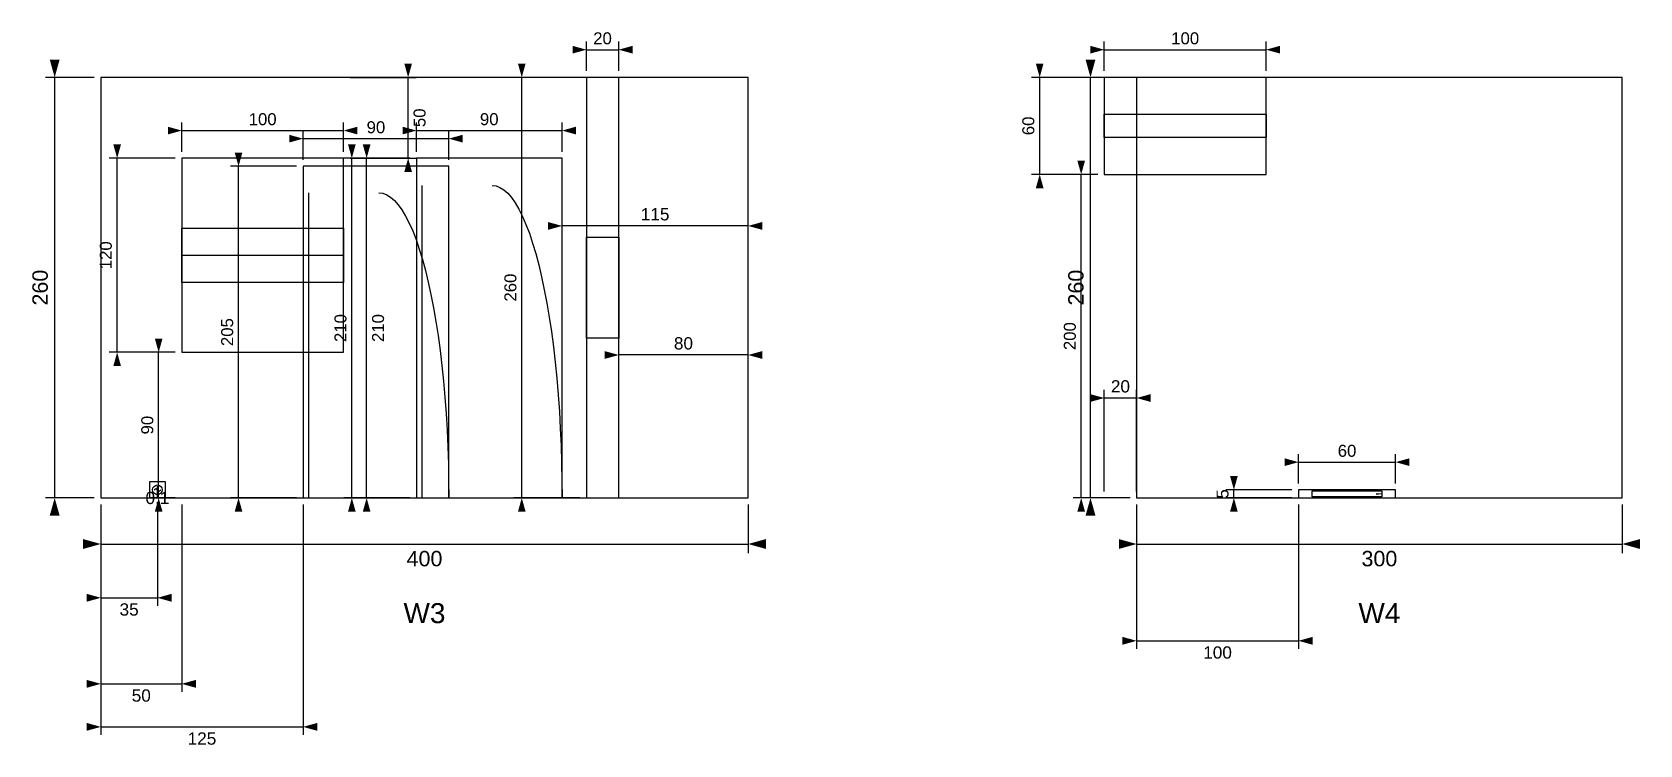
# Model space of a CAD drawing. Header units: millimetres. Extents: x -1589 to 20309, y -11127 to 499.
# Drawn here: x 10376 to 20309, y -11127 to -6720 of the extents above; entities that cross this region are included whole.
import ezdxf
from ezdxf.enums import TextEntityAlignment as Align

# ---------------------------------------------------------------- set-up
doc = ezdxf.new("R2010")
doc.units = ezdxf.units.MM
doc.header["$LTSCALE"] = 10
for name, color, linetype in [('SOL-DIM-INSTALATSIA-11', 4, 'CONTINUOUS'), ('SOL-DIM-MIVNE-12', 9, 'CONTINUOUS'), ('SOL-DIM-MIVNE-16', 9, 'CONTINUOUS'), ('SOL-DIM-MIVNE-17', 9, 'CONTINUOUS'), ('SOL-DIM-PTACHIM-13', 5, 'CONTINUOUS'), ('SOL-DIM-PTACHIM-14', 5, 'CONTINUOUS'), ('SOL-DIM-PTACHIM-15', 5, 'CONTINUOUS'), ('SOL-INSTALATSIA', 4, 'CONTINUOUS'), ('SOL-KIROT', 9, 'CONTINUOUS'), ('SOL-MIDOT-CHUTS', 1, 'CONTINUOUS'), ('SOL-MISGERET', 250, 'CONTINUOUS'), ('SOL-MIVNE', 9, 'CONTINUOUS'), ('SOL-PTACHIM', 5, 'CONTINUOUS')]:
    doc.layers.add(name, color=color, linetype=linetype)
doc.styles.add('SOLINE', font='arial.ttf')

msp = doc.modelspace()

# ---------------------------------------------------------------- linework, layer by layer
at = {"layer": 'SOL-DIM-INSTALATSIA-11'}
for p, q in [((11150, -9600), (11150, -9600)), ((11150, -9600), (11150, -9600)), ((11150, -9600), (11150, -9600)), ((10800, -9640), (10800, -10267.5)), ((11150, -9640), (11150, -10267.5)), ((10800, -10217.5), (11150, -10217.5))]:
    msp.add_line(p, q, dxfattribs=at)
for points in [[(11150, -9600), (11150, -9600), (11150, -9600)], [(11150, -9600), (11150, -9600), (11150, -9600)], [(10800, -10217.5), (10712.6, -10241.82), (10712.6, -10193.18)], [(11150, -10217.5), (11237.4, -10241.82), (11237.4, -10193.18)]]:
    msp.add_solid(points, dxfattribs=at)
at = {"layer": 'SOL-DIM-MIVNE-12'}
for p, q in [((13800, -6960), (13800, -6779)), ((13800, -6829), (14000, -6829)), ((14000, -6960), (14000, -6779)), ((13760, -7000), (13351, -7000)), ((13401, -9600), (13401, -7000)), ((14000, -9560), (14000, -8666.5)), ((14800, -8716.5), (14000, -8716.5)), ((14800, -9560), (14800, -8666.5)), ((13760, -9600), (13351, -9600))]:
    msp.add_line(p, q, dxfattribs=at)
for points in [[(13800, -6829), (13714.785, -6805.288), (13714.785, -6852.712)], [(14000, -6829), (14085.215, -6805.288), (14085.215, -6852.712)], [(13401, -7000), (13377.288, -6914.785), (13424.712, -6914.785)], [(14000, -8716.5), (13912.6, -8692.18), (13912.6, -8740.82)], [(14800, -8716.5), (14887.4, -8692.18), (14887.4, -8740.82)], [(13401, -9600), (13377.288, -9685.215), (13424.712, -9685.215)]]:
    msp.add_solid(points, dxfattribs=at)
at = {"layer": 'SOL-DIM-MIVNE-16'}
for p, q in [((17000, -6960), (17000, -6779)), ((17000, -6829), (18000, -6829)), ((18000, -6960), (18000, -6779)), ((16960, -7000), (16551, -7000)), ((16601, -7600), (16601, -7000)), ((16960, -7600), (16551, -7600)), ((16960, -7600), (16807.5, -7600)), ((16857.5, -9600), (16857.5, -7600)), ((17000, -9560), (17000, -8932.5)), ((17200, -9560), (17200, -8932.5)), ((17200, -8982.5), (17000, -8982.5)), ((16960, -9600), (16807.5, -9600))]:
    msp.add_line(p, q, dxfattribs=at)
for points in [[(17000, -6829), (16914.785, -6805.288), (16914.785, -6852.712)], [(18000, -6829), (18085.215, -6805.288), (18085.215, -6852.712)], [(16601, -7000), (16577.288, -6914.785), (16624.712, -6914.785)], [(16857.5, -7600), (16833.788, -7514.785), (16881.212, -7514.785)], [(16601, -7600), (16577.288, -7685.215), (16624.712, -7685.215)], [(17000, -8982.5), (16912.6, -8958.18), (16912.6, -9006.82)], [(17200, -8982.5), (17287.4, -8958.18), (17287.4, -9006.82)], [(16857.5, -9600), (16833.788, -9685.215), (16881.212, -9685.215)]]:
    msp.add_solid(points, dxfattribs=at)
at = {"layer": 'SOL-DIM-MIVNE-17'}
for p, q in [((18200, -9510), (18200, -9329)), ((18800, -9510), (18800, -9329)), ((18200, -9379), (18800, -9379)), ((18160, -9550), (17751, -9550)), ((18160, -9600), (17751, -9600)), ((17801, -9600), (17801, -9550)), ((17200, -9640), (17200, -10533.5)), ((18200, -9640), (18200, -10533.5)), ((17200, -10483.5), (18200, -10483.5))]:
    msp.add_line(p, q, dxfattribs=at)
for points in [[(18200, -9379), (18114.785, -9355.288), (18114.785, -9402.712)], [(18800, -9379), (18885.215, -9355.288), (18885.215, -9402.712)], [(17801, -9550), (17777.288, -9464.785), (17824.712, -9464.785)], [(17801, -9600), (17777.288, -9685.215), (17824.712, -9685.215)], [(17200, -10483.5), (17112.6, -10507.82), (17112.6, -10459.18)], [(18200, -10483.5), (18287.4, -10507.82), (18287.4, -10459.18)]]:
    msp.add_solid(points, dxfattribs=at)
at = {"layer": 'SOL-DIM-PTACHIM-13'}
for p, q in [((12340, -7000), (12749, -7000)), ((12699, -7500), (12699, -7000)), ((11300, -7460), (11300, -7279)), ((11300, -7329), (12300, -7329)), ((12300, -7460), (12300, -7279)), ((11260, -7500), (10851, -7500)), ((10901, -8700), (10901, -7500)), ((12340, -7500), (12492.5, -7500)), ((12340, -7500), (12749, -7500)), ((12442.5, -9600), (12442.5, -7500)), ((11260, -8700), (10851, -8700)), ((11260, -8700), (11107.5, -8700)), ((11157.5, -9600), (11157.5, -8700)), ((11260, -9600), (11107.5, -9600)), ((12340, -9600), (12492.5, -9600)), ((10800, -9640), (10800, -10799.5)), ((11300, -9640), (11300, -10799.5)), ((10800, -10749.5), (11300, -10749.5))]:
    msp.add_line(p, q, dxfattribs=at)
for points in [[(12699, -7000), (12722.712, -6914.785), (12675.288, -6914.785)], [(11300, -7329), (11214.785, -7305.288), (11214.785, -7352.712)], [(12300, -7329), (12385.215, -7305.288), (12385.215, -7352.712)], [(10901, -7500), (10877.288, -7414.785), (10924.712, -7414.785)], [(12442.5, -7500), (12466.212, -7414.785), (12418.788, -7414.785)], [(12699, -7500), (12722.712, -7585.215), (12675.288, -7585.215)], [(11157.5, -8700), (11133.788, -8614.785), (11181.212, -8614.785)], [(10901, -8700), (10877.288, -8785.215), (10924.712, -8785.215)], [(11157.5, -9600), (11133.788, -9685.215), (11181.212, -9685.215)], [(12442.5, -9600), (12466.212, -9685.215), (12418.788, -9685.215)], [(10800, -10749.5), (10712.6, -10773.82), (10712.6, -10725.18)], [(11300, -10749.5), (11387.4, -10773.82), (11387.4, -10725.18)]]:
    msp.add_solid(points, dxfattribs=at)
at = {"layer": 'SOL-DIM-PTACHIM-14'}
for p, q in [((12050, -7510), (12050, -7329)), ((12950, -7510), (12950, -7329)), ((12050, -7379), (12950, -7379)), ((12010, -7550), (11601, -7550)), ((11651, -9600), (11651, -7550)), ((12010, -9600), (11601, -9600)), ((10800, -9640), (10800, -11065.5)), ((12050, -9640), (12050, -11065.5)), ((10800, -11015.5), (12050, -11015.5))]:
    msp.add_line(p, q, dxfattribs=at)
for points in [[(12050, -7379), (11964.785, -7355.288), (11964.785, -7402.712)], [(12950, -7379), (13035.215, -7355.288), (13035.215, -7402.712)], [(11651, -7550), (11627.288, -7464.785), (11674.712, -7464.785)], [(11651, -9600), (11627.288, -9685.215), (11674.712, -9685.215)], [(10800, -11015.5), (10712.6, -11039.82), (10712.6, -10991.18)], [(12050, -11015.5), (12137.4, -11039.82), (12137.4, -10991.18)]]:
    msp.add_solid(points, dxfattribs=at)
at = {"layer": 'SOL-DIM-PTACHIM-15'}
for p, q in [((12750, -7460), (12750, -7279)), ((12750, -7329), (13650, -7329)), ((13650, -7460), (13650, -7279)), ((12710, -7500), (12301, -7500)), ((12351, -9600), (12351, -7500)), ((13650, -9560), (13650, -7868.5)), ((14800, -7918.5), (13650, -7918.5)), ((14800, -9560), (14800, -7868.5)), ((12710, -9600), (12301, -9600))]:
    msp.add_line(p, q, dxfattribs=at)
for points in [[(12750, -7329), (12664.785, -7305.288), (12664.785, -7352.712)], [(13650, -7329), (13735.215, -7305.288), (13735.215, -7352.712)], [(12351, -7500), (12327.288, -7414.785), (12374.712, -7414.785)], [(13650, -7918.5), (13562.6, -7894.18), (13562.6, -7942.82)], [(14800, -7918.5), (14887.4, -7894.18), (14887.4, -7942.82)], [(12351, -9600), (12327.288, -9685.215), (12374.712, -9685.215)]]:
    msp.add_solid(points, dxfattribs=at)
at = {"layer": 'SOL-INSTALATSIA'}
for p, q in [((11200, -9500), (11100, -9500)), ((11100, -9500), (11100, -9600)), ((11150, -9600), (11150, -9528)), ((11200, -9600), (11200, -9500)), ((11100, -9600), (11200, -9600)), ((11130, -9550), (11140, -9542)), ((11140, -9542), (11150, -9550)), ((11150, -9550), (11160, -9558)), ((11160, -9558), (11170, -9550))]:
    msp.add_line(p, q, dxfattribs=at)
msp.add_arc((11150, -9550), 30, 0, 360, dxfattribs=at)
at = {"layer": 'SOL-KIROT'}
for p, q in [((14800, -7000), (10800, -7000)), ((10800, -7000), (10800, -9600)), ((14800, -9600), (14800, -7000)), ((20200, -7000), (17200, -7000)), ((17200, -7000), (17200, -9600)), ((20200, -9600), (20200, -7000)), ((10800, -9600), (14800, -9600)), ((17200, -9600), (20200, -9600))]:
    msp.add_line(p, q, dxfattribs=at)
at = {"layer": 'SOL-MIDOT-CHUTS'}
for p, q in [((10760, -7000), (10458, -7000)), ((10515, -9600), (10515, -7000)), ((17160, -7000), (16858, -7000)), ((16915, -9600), (16915, -7000)), ((10760, -9600), (10458, -9600)), ((17160, -9600), (16858, -9600)), ((10800, -9640), (10800, -9942)), ((14800, -9640), (14800, -9942)), ((17200, -9640), (17200, -9942)), ((20200, -9640), (20200, -9942)), ((10800, -9885), (14800, -9885)), ((17200, -9885), (20200, -9885))]:
    msp.add_line(p, q, dxfattribs=at)
for points in [[(10515, -7000), (10484.6, -6890.75), (10545.4, -6890.75)], [(16915, -7000), (16884.6, -6890.75), (16945.4, -6890.75)], [(10515, -9600), (10484.6, -9709.25), (10545.4, -9709.25)], [(16915, -9600), (16884.6, -9709.25), (16945.4, -9709.25)], [(10800, -9885), (10690.75, -9915.4), (10690.75, -9854.6)], [(14800, -9885), (14909.25, -9915.4), (14909.25, -9854.6)], [(17200, -9885), (17090.75, -9915.4), (17090.75, -9854.6)], [(20200, -9885), (20309.25, -9915.4), (20309.25, -9854.6)]]:
    msp.add_solid(points, dxfattribs=at)
at = {"layer": 'SOL-MIVNE'}
for p, q in [((14000, -7000), (13800, -7000)), ((13800, -7000), (13800, -9600)), ((14000, -9600), (14000, -7000)), ((18000, -7000), (17000, -7000)), ((17000, -7000), (17000, -7600)), ((18000, -7600), (18000, -7000)), ((17000, -7228), (18000, -7228)), ((17000, -7372), (17000, -7228)), ((18000, -7228), (18000, -7372)), ((18000, -7372), (17000, -7372)), ((17000, -7600), (18000, -7600)), ((13800, -7988), (14000, -7988)), ((13800, -8612), (13800, -7988)), ((14000, -7988), (14000, -8612)), ((14000, -8612), (13800, -8612)), ((13800, -9600), (14000, -9600)), ((18800, -9550), (18200, -9550)), ((18200, -9550), (18200, -9600)), ((18200, -9600), (18800, -9600)), ((18284, -9557), (18716, -9557)), ((18284, -9593), (18284, -9557)), ((18716, -9593), (18284, -9593)), ((18680, -9572), (18716, -9575)), ((18716, -9575), (18680, -9578)), ((18716, -9557), (18716, -9593)), ((18800, -9600), (18800, -9550))]:
    msp.add_line(p, q, dxfattribs=at)
at = {"layer": 'SOL-PTACHIM'}
for p, q in [((12300, -7500), (11300, -7500)), ((11300, -7500), (11300, -8700)), ((12300, -8700), (12300, -7500)), ((13650, -7500), (12750, -7500)), ((12750, -7500), (12750, -9600)), ((13650, -9600), (13650, -7500)), ((12950, -7550), (12050, -7550)), ((12050, -7550), (12050, -9600)), ((12950, -9600), (12950, -7550)), ((12086, -9600), (12086, -7714)), ((12518, -7714), (12542.2224, -7716.967)), ((12542.2224, -7716.967), (12566.3687, -7725.8588)), ((12566.3687, -7725.8588), (12590.3627, -7740.6473)), ((12590.3627, -7740.6473), (12614.129, -7761.286)), ((12786, -9600), (12786, -7668)), ((13218, -7668), (13242.2224, -7671.0394)), ((13242.2224, -7671.0394), (13266.3687, -7680.148)), ((13266.3687, -7680.148), (13290.3627, -7695.2972)), ((13290.3627, -7695.2972), (13314.129, -7716.4393)), ((13314.129, -7716.4393), (13337.5929, -7743.5077)), ((13337.5929, -7743.5077), (13360.6806, -7776.4174)), ((12614.129, -7761.286), (12637.5929, -7787.7099)), ((12637.5929, -7787.7099), (12660.6806, -7819.836)), ((12660.6806, -7819.836), (12683.3192, -7857.5632)), ((13360.6806, -7776.4174), (13383.3192, -7815.0647)), ((13383.3192, -7815.0647), (13405.4378, -7859.3281)), ((11300, -7932), (12300, -7932)), ((11300, -8268), (11300, -7932)), ((12300, -7932), (12300, -8268)), ((12683.3192, -7857.5632), (12705.4378, -7900.7727)), ((12705.4378, -7900.7727), (12726.9666, -7949.3286)), ((13405.4378, -7859.3281), (13426.9666, -7909.0683)), ((13426.9666, -7909.0683), (13447.8379, -7964.1288)), ((12726.9666, -7949.3286), (12747.8379, -8003.0782)), ((12747.8379, -8003.0782), (12767.986, -8061.8522)), ((13447.8379, -7964.1288), (13467.986, -8024.3364)), ((13467.986, -8024.3364), (13487.3476, -8089.5016)), ((11300, -8100), (12300, -8100)), ((12767.986, -8061.8522), (12787.3476, -8125.4658)), ((12787.3476, -8125.4658), (12805.8617, -8193.7189)), ((13487.3476, -8089.5016), (13505.8617, -8159.4193)), ((12805.8617, -8193.7189), (12823.4701, -8266.3966)), ((13505.8617, -8159.4193), (13523.4701, -8233.8697)), ((13523.4701, -8233.8697), (13540.1174, -8312.6184)), ((12300, -8268), (11300, -8268)), ((12823.4701, -8266.3966), (12840.1174, -8343.2704)), ((12840.1174, -8343.2704), (12855.7512, -8424.0982)), ((13540.1174, -8312.6184), (13555.7512, -8395.4177)), ((12855.7512, -8424.0982), (12870.3223, -8508.6259)), ((13555.7512, -8395.4177), (13570.3223, -8482.0071)), ((12870.3223, -8508.6259), (12883.7849, -8596.5875)), ((13570.3223, -8482.0071), (13583.7849, -8572.114)), ((12883.7849, -8596.5875), (12896.0965, -8687.7062)), ((13583.7849, -8572.114), (13596.0965, -8665.4551)), ((11300, -8700), (12300, -8700)), ((12896.0965, -8687.7062), (12907.2186, -8781.6953)), ((13596.0965, -8665.4551), (13607.2186, -8761.7366)), ((12907.2186, -8781.6953), (12917.116, -8878.259)), ((13607.2186, -8761.7366), (13617.116, -8860.6556)), ((12917.116, -8878.259), (12925.7576, -8977.0937)), ((13617.116, -8860.6556), (13625.7576, -8961.9009)), ((12925.7576, -8977.0937), (12933.1163, -9077.8882)), ((13625.7576, -8961.9009), (13633.1163, -9065.1538)), ((12933.1163, -9077.8882), (12939.1689, -9180.3255)), ((13633.1163, -9065.1538), (13639.1689, -9170.0896)), ((12939.1689, -9180.3255), (12943.8963, -9284.0833)), ((13639.1689, -9170.0896), (13643.8963, -9276.378)), ((12943.8963, -9284.0833), (12947.2837, -9388.835)), ((13643.8963, -9276.378), (13647.2837, -9383.6846)), ((12947.2837, -9388.835), (12949.3204, -9494.2511)), ((13647.2837, -9383.6846), (13649.3204, -9491.6719)), ((12949.3204, -9494.2511), (12950, -9600)), ((13649.3204, -9491.6719), (13650, -9600)), ((12050, -9600), (12950, -9600)), ((12750, -9600), (13650, -9600))]:
    msp.add_line(p, q, dxfattribs=at)

# ---------------------------------------------------------------- texts
at = {"layer": 'SOL-DIM-INSTALATSIA-11', "style": 'SOLINE'}
for s, p in [('0.1', (11150, -9600)), ('35', (10975, -10289.7))]:
    msp.add_text(s, height=76, dxfattribs=at).set_placement(p, align=Align.MIDDLE_CENTER)
at = {"layer": 'SOL-DIM-MIVNE-12', "style": 'SOLINE'}
msp.add_text('20', height=74.1, dxfattribs=at).set_placement((13900, -6758.605), align=Align.MIDDLE_CENTER)
for s, height, rotation, p in [('260', 74.1, 90, (13330.605, -8300)), ('80', 76, 360, (14400, -8644.3))]:
    msp.add_text(s, height=height, rotation=rotation, dxfattribs=at).set_placement(p, align=Align.MIDDLE_CENTER)
at = {"layer": 'SOL-DIM-MIVNE-16', "style": 'SOLINE'}
msp.add_text('100', height=74.1, dxfattribs=at).set_placement((17500, -6758.605), align=Align.MIDDLE_CENTER)
for s, height, rotation, p in [('60', 74.1, 90, (16530.605, -7300)), ('200', 74.1, 90, (16787.105, -8600)), ('20', 76, 360, (17100, -8910.3))]:
    msp.add_text(s, height=height, rotation=rotation, dxfattribs=at).set_placement(p, align=Align.MIDDLE_CENTER)
at = {"layer": 'SOL-DIM-MIVNE-17', "style": 'SOLINE'}
for s, height, p in [('60', 74.1, (18500, -9308.605)), ('100', 76, (17700, -10555.7))]:
    msp.add_text(s, height=height, dxfattribs=at).set_placement(p, align=Align.MIDDLE_CENTER)
msp.add_text('5', height=74.1, rotation=90, dxfattribs=at).set_placement((17730.605, -9575), align=Align.MIDDLE_CENTER)
at = {"layer": 'SOL-DIM-PTACHIM-13', "style": 'SOLINE'}
for s, height, p in [('100', 74.1, (11800, -7258.605)), ('50', 76, (11050, -10821.7))]:
    msp.add_text(s, height=height, dxfattribs=at).set_placement(p, align=Align.MIDDLE_CENTER)
for s, p in [('50', (12769.395, -7250)), ('120', (10830.605, -8100)), ('210', (12512.895, -8550)), ('90', (11087.105, -9150))]:
    msp.add_text(s, height=74.1, rotation=90, dxfattribs=at).set_placement(p, align=Align.MIDDLE_CENTER)
at = {"layer": 'SOL-DIM-PTACHIM-14', "style": 'SOLINE'}
for s, height, p in [('90', 74.1, (12500, -7308.605)), ('125', 76, (11425, -11087.7))]:
    msp.add_text(s, height=height, dxfattribs=at).set_placement(p, align=Align.MIDDLE_CENTER)
msp.add_text('205', height=74.1, rotation=90, dxfattribs=at).set_placement((11580.605, -8575), align=Align.MIDDLE_CENTER)
at = {"layer": 'SOL-DIM-PTACHIM-15', "style": 'SOLINE'}
msp.add_text('90', height=74.1, dxfattribs=at).set_placement((13200, -7258.605), align=Align.MIDDLE_CENTER)
for s, height, rotation, p in [('115', 76, 360, (14225, -7846.3)), ('210', 74.1, 90, (12280.605, -8550))]:
    msp.add_text(s, height=height, rotation=rotation, dxfattribs=at).set_placement(p, align=Align.MIDDLE_CENTER)
at = {"layer": 'SOL-MIDOT-CHUTS', "style": 'SOLINE'}
for p in [(10424.75, -8300), (16824.75, -8300)]:
    msp.add_text('260', height=95, rotation=90, dxfattribs=at).set_placement(p, align=Align.MIDDLE_CENTER)
for s, p in [('400', (12800, -9975.25)), ('300', (18700, -9975.25))]:
    msp.add_text(s, height=95, dxfattribs=at).set_placement(p, align=Align.MIDDLE_CENTER)
at = {"layer": 'SOL-MISGERET', "style": 'SOLINE'}
for s, p in [('W3', (12800, -10312.5)), ('W4', (18700, -10312.5))]:
    msp.add_text(s, height=123.5, dxfattribs=at).set_placement(p, align=Align.MIDDLE_CENTER)

doc.saveas('drawing.dxf')
